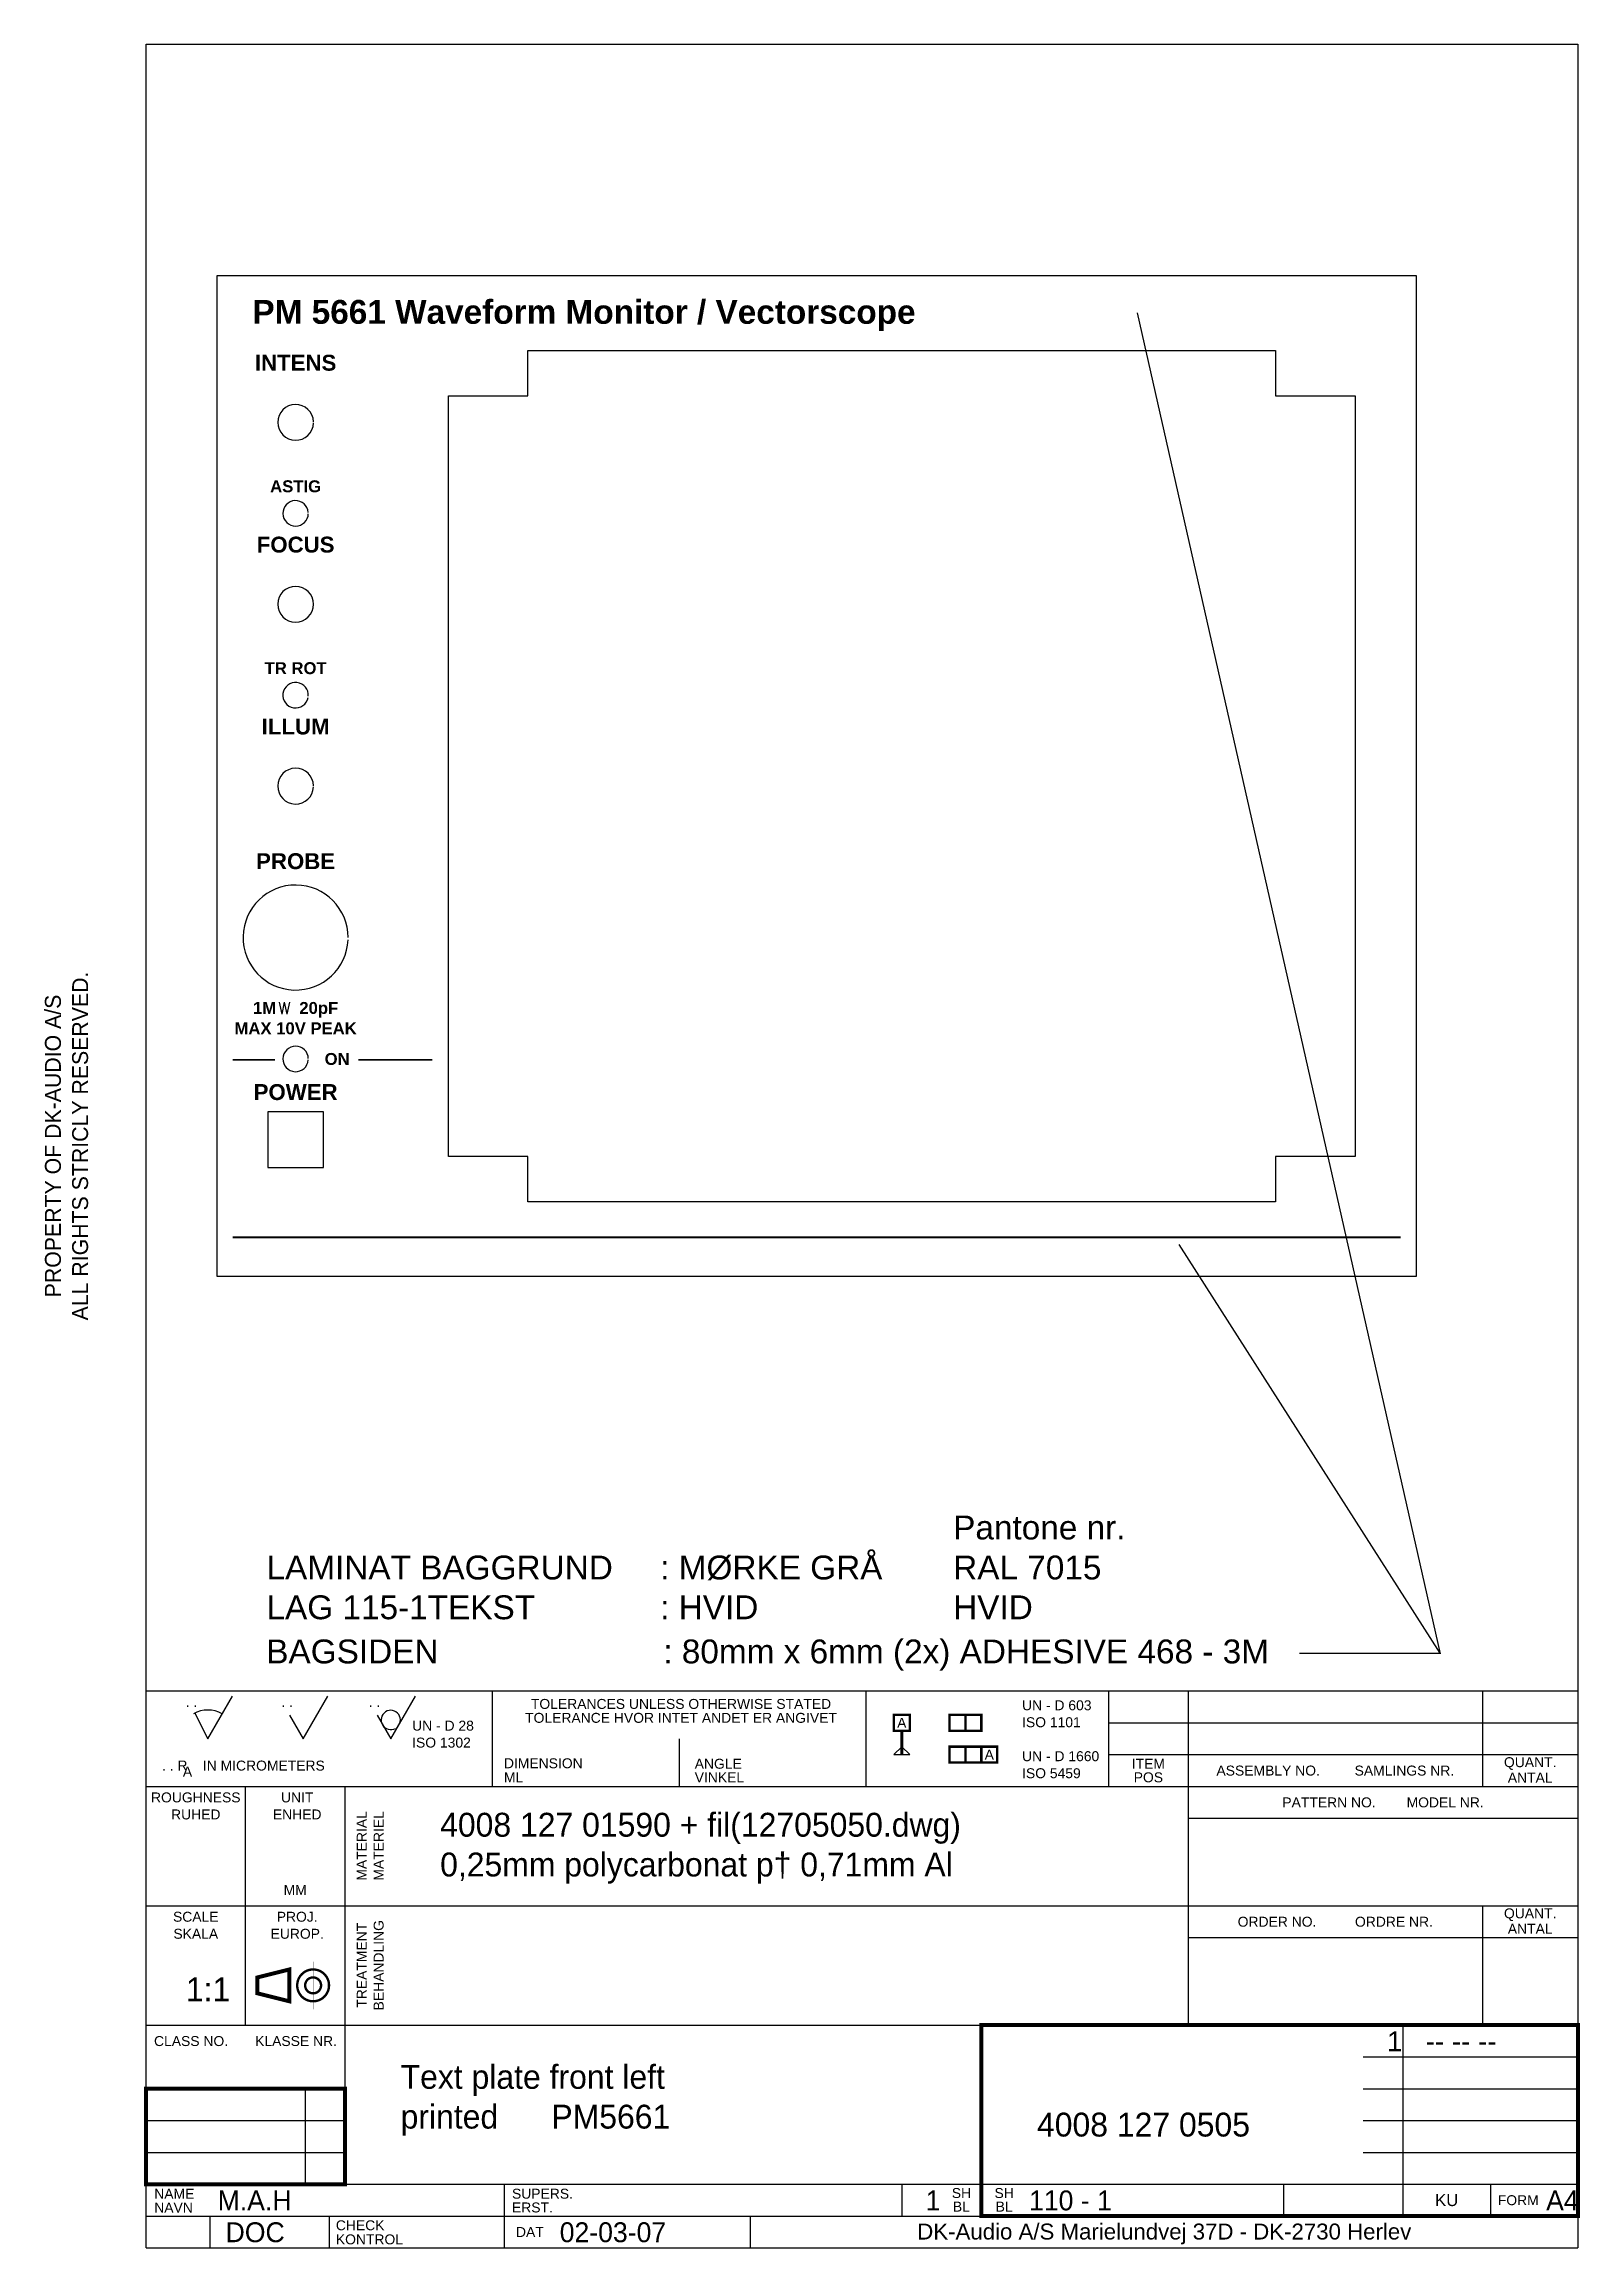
# Model space of a CAD drawing. Extents: x 7 to 200, y 10 to 287.
import ezdxf
from ezdxf.enums import TextEntityAlignment as Align

# ---------------------------------------------------------------- set-up
doc = ezdxf.new("R2010")
doc.units = 0
doc.header["$MEASUREMENT"] = 0
doc.linetypes.add('CENTER', pattern=[2, 1.25, -0.25, 0.25, -0.25])
for name, color, linetype in [('110-1', 10, 'CONTINUOUS'), ('110-1MEK', 3, 'CONTINUOUS'), ('115-1TEKST', 7, 'CONTINUOUS')]:
    doc.layers.add(name, color=color, linetype=linetype)
doc.styles.add('DK-AUDIO', font='')
doc.styles.add('SY', font='simplex')
doc.styles.add('TXT', font='txt')
doc.styles.add('UV', font='ARIAL.TTF')
doc.styles.get('DK-AUDIO').set_extended_font_data('Arial', bold=True)

msp = doc.modelspace()

# ---------------------------------------------------------------- linework, layer by layer
at = {"layer": '110-1'}
for p, q in [((144.58, 253.2), (182.67, 84.68)), ((182.67, 84.74), (149.88, 136.14)), ((165, 84.74), (182.67, 84.74)), ((45, 67), (45, 50)), ((65, 18), (65, 14)), ((43, 14), (43, 10))]:
    msp.add_line(p, q, dxfattribs=at)
for points in [[(20, 10), (20, 287), (200, 287), (200, 10)], [(20, 80), (200, 80)], [(26.15, 77.23), (27.75, 74), (30.87, 79.37)], [(38.04, 76.97), (39.75, 74), (42.87, 79.37)], [(49.04, 76.97), (50.75, 74), (53.87, 79.37)], [(63.5, 80), (63.5, 68)], [(110.5, 80), (110.5, 68)], [(141, 80), (141, 68)], [(151, 80), (151, 38)], [(188, 80), (188, 68)], [(141, 76), (200, 76)], [(87, 74), (87, 68)], [(141, 72), (200, 72)], [(20, 68), (200, 68)], [(32.5, 38), (32.5, 68)], [(45, 68), (45, 18)], [(151.09, 64.01), (200.09, 64.01)], [(20, 53), (200, 53)], [(188, 53), (188, 38)], [(151, 49), (200, 49)], [(20, 38), (200, 38)], [(178, 38), (178, 14)], [(173, 34), (200, 34)], [(40, 30), (40, 18)], [(173, 30), (200, 30)], [(20, 26), (45, 26)], [(173, 26), (200, 26)], [(20, 22), (45, 22)], [(173, 22), (200, 22)], [(20, 18), (200, 18)], [(65, 18), (65, 10)], [(115, 18), (115, 14)], [(125, 18), (125, 14)], [(163, 18), (163, 14)], [(189, 18), (189, 14)], [(20, 14), (200, 14)], [(28, 14), (28, 10)], [(43, 14), (43, 10)], [(96, 10), (96, 14)], [(20, 10), (200, 10)]]:
    msp.add_lwpolyline(points, dxfattribs=at)
for points, const_width in [([(114, 77), (116, 77), (116, 75), (114, 75)], 0.3), ([(121, 75), (123, 75), (123, 77), (121, 77)], 0.3), ([(123, 75), (125, 75), (125, 77), (123, 77)], 0.3), ([(121, 71), (123, 71), (123, 73), (121, 73)], 0.3), ([(123, 71), (125, 71), (125, 73), (123, 73)], 0.3), ([(125, 73), (127, 73), (127, 71), (125, 71)], 0.3), ([(125, 14), (200, 14), (200, 38), (125, 38)], 0.5)]:
    msp.add_lwpolyline(points, close=True, dxfattribs=dict(at, const_width=const_width))
for points, const_width in [([(115, 75), (115, 72)], 0.4), ([(34, 42), (38, 41), (38, 45), (34, 44), (34, 42)], 0.5), ([(20, 18), (45, 18), (45, 30), (20, 30), (20, 18)], 0.5)]:
    msp.add_lwpolyline(points, dxfattribs=dict(at, const_width=const_width))
msp.add_lwpolyline([(114, 72), (116, 72), (115, 73)], close=True, dxfattribs=at)
at = {"layer": '110-1', "color": 13, "const_width": 0.3}
for points in [[(39, 43, 1), (43, 43, 1)], [(40, 43, 1), (42, 43, 1)]]:
    msp.add_lwpolyline(points, format="xyb", close=True, dxfattribs=at)
at = {"layer": '110-1', "color": 2, "linetype": 'CENTER', "const_width": 0.02}
for points in [[(41, 46), (41, 40)], [(33, 43), (44, 43)]]:
    msp.add_lwpolyline(points, dxfattribs=at)
at = {"layer": '110-1'}
for centre, radius, start, end in [((27.75, 74), 3.61, 59.8382, 119.8382), ((50.76, 76.36), 1.21, 306.4848, 299.2477)]:
    msp.add_arc(centre, radius, start, end, dxfattribs=at)
at = {"layer": '110-1MEK'}
for p, q in [((28.9, 257.85), (28.9, 132.15)), ((179.7, 257.85), (28.9, 257.85)), ((179.7, 132.15), (179.7, 257.85)), ((68, 248.5), (162, 248.5)), ((68, 242.8), (68, 248.5)), ((162, 248.5), (162, 242.8)), ((58, 147.2), (58, 242.8)), ((58, 242.8), (68, 242.8)), ((162, 242.8), (172, 242.8)), ((172, 242.8), (172, 147.2)), ((35.3, 152.78), (35.3, 145.78)), ((42.3, 152.78), (35.3, 152.78)), ((42.3, 145.78), (42.3, 152.78)), ((68, 147.2), (58, 147.2)), ((68, 141.5), (68, 147.2)), ((172, 147.2), (162, 147.2)), ((162, 147.2), (162, 141.5)), ((35.3, 145.78), (42.3, 145.78)), ((162, 141.5), (68, 141.5)), ((28.9, 132.15), (179.7, 132.15))]:
    msp.add_line(p, q, dxfattribs=at)
for centre, radius, start, end in [((38.8, 239.45), 2.25, 1.9987, 358.0519), ((38.8, 228.02), 1.6, 4.395, 358.4343), ((38.8, 216.59), 2.25, 359.8838, 359.8772), ((38.8, 205.16), 1.6, 355.2361, 349.3786), ((38.8, 193.73), 2.25, 1.4615, 357.5095), ((38.8, 174.7), 6.6, 0, 357.6303), ((38.8, 159.44), 1.6, 1.6565, 355.9867)]:
    msp.add_arc(centre, radius, start, end, dxfattribs=at)
at = {"layer": '115-1TEKST', "const_width": 0.25}
for points in [[(36.2, 159.33), (30.9, 159.33)], [(46.67, 159.33), (56, 159.33)], [(177.7, 137.03), (30.9, 137.03)]]:
    msp.add_lwpolyline(points, dxfattribs=at)

# ---------------------------------------------------------------- texts
at = {"layer": '110-1'}
for s, p in [('ALL RIGHTS STRICLY RESERVED.', (12.71, 148.5)), ('PROPERTY OF DK-AUDIO A/S', (9.29, 148.5))]:
    msp.add_text(s, height=2, rotation=90, dxfattribs=at).set_placement(p, align=Align.CENTER)
at = {"layer": '110-1', "style": 'UV'}
for s, height, p in [('Pantone nr.', 3, (121.46, 99.05)), ('LAMINAT BAGGRUND', 3, (35.14, 94.02)), (': MØRKE GRÅ', 3, (84.63, 94.02)), ('RAL 7015', 3, (121.46, 94.02)), ('LAG 115-1TEKST', 3, (35.14, 89.02)), (': HVID', 3, (84.63, 89.02)), ('HVID', 3, (121.46, 89.02)), ('BAGSIDEN', 3, (35.11, 83.47)), (': 80mm x 6mm (2x) ADHESIVE 468 - 3M', 3, (85.02, 83.47)), ('. .', 1.25, (25, 78)), ('. .', 1.25, (37, 78)), ('. .', 1.25, (48, 78)), ('UN - D 603', 1.25, (130.12, 77.58)), ('UN - D 28', 1.25, (53.45, 75.02)), ('ISO 1101', 1.25, (130.12, 75.45)), ('ISO 1302 ', 1.25, (53.45, 72.89)), ('UN - D 1660', 1.25, (130.12, 71.18)), ('. . R    IN MICROMETERS', 1.25, (22, 70)), ('A', 1.25, (24.63, 69.24)), ('DIMENSION', 1.25, (64.99, 70.29)), ('ML', 1.25, (64.99, 68.52)), ('ANGLE', 1.25, (88.97, 70.23)), ('VINKEL', 1.25, (88.97, 68.52)), ('ISO 5459', 1.25, (130.12, 69.04)), ('NAME', 1.25, (21.03, 16.18)), ('SUPERS.', 1.25, (66, 16.19)), ('NAVN', 1.25, (21.03, 14.44)), ('ERST.', 1.25, (66, 14.46)), ('CHECK', 1.25, (43.86, 12.22)), ('KONTROL', 1.25, (43.86, 10.45))]:
    msp.add_text(s, height=height, dxfattribs=at).set_placement(p)
for s, p in [('TOLERANCES UNLESS OTHERWISE STATED', (87.25, 77.75)), ('TOLERANCE HVOR INTET ANDET ER ANGIVET', (87.25, 76)), ('ROUGHNESS', (26.25, 66)), ('UNIT', (39, 66)), ('RUHED', (26.25, 63.86)), ('ENHED', (39, 63.86)), ('MM', (38.75, 54.37)), ('SCALE', (26.25, 51)), ('SKALA', (26.25, 48.86)), ('EUROP.', (39, 48.86)), ('PROJ.', (39, 51))]:
    msp.add_text(s, height=1.25, dxfattribs=at).set_placement(p, align=Align.CENTER)
for s, height, p in [('A', 1.25, (115, 76)), ('A', 1.25, (126, 72)), ('ITEM', 1.25, (146, 70.85)), ('POS', 1.25, (146, 69.15)), ('ASSEMBLY NO.         SAMLINGS NR.', 1.25, (169.5, 70)), ('QUANT.', 1.25, (194, 70.89)), ('ANTAL', 1.25, (194, 69.11)), ('PATTERN NO.        MODEL NR.', 1.25, (175.5, 66)), ('QUANT.', 1.25, (194, 51.89)), ('ORDER NO.          ORDRE NR.', 1.25, (169.5, 51)), ('ANTAL', 1.25, (194, 50.11)), ('CLASS NO.       KLASSE NR.', 1.25, (32.5, 36)), ('SH', 1.25, (122.5, 16.9)), ('SH', 1.25, (127.87, 16.9)), ('KU', 1.5, (183.5, 16)), ('FORM', 1.25, (192.5, 16)), ('BL', 1.25, (122.5, 15.19)), ('BL', 1.25, (127.87, 15.19)), ('DAT', 1.25, (68.25, 12))]:
    msp.add_text(s, height=height, dxfattribs=at).set_placement(p, align=Align.MIDDLE)
for s, p in [('MATERIAL', (47.11, 60.53)), ('MATERIEL', (49.24, 60.53)), ('TREATMENT', (47.11, 45.53)), ('BEHANDLING', (49.24, 45.53))]:
    msp.add_text(s, height=1.25, rotation=90, dxfattribs=at).set_placement(p, align=Align.MIDDLE)
at = {"layer": '110-1', "color": 14}
for s, height, p in [('4008 127 01590 + fil(12705050.dwg)', 3, (56.97, 61.69)), ('0,25mm polycarbonat p† 0,71mm Al', 3, (56.97, 56.69)), ('1:1', 3, (25, 41)), ('Text plate front left', 3, (52, 30)), ('printed      PM5661', 3, (52, 25)), ('4008 127 0505', 3, (132, 24)), ('M.A.H', 2.5, (29, 14.72)), ('1', 2.5, (118, 14.72)), ('110 - 1', 2.5, (131, 14.72)), ('DOC', 2.5, (30, 10.72)), ('02-03-07', 2.5, (72, 10.72))]:
    msp.add_text(s, height=height, dxfattribs=at).set_placement(p)
for s, style, p in [('1   -- -- --', 'UV', (176, 34.72)), ('A4', 'TXT', (196, 14.72))]:
    msp.add_text(s, height=2.5, dxfattribs=dict(at, style=style)).set_placement(p)
at = {"layer": '110-1', "ltscale": 2, "style": 'UV'}
msp.add_text('DK-Audio A/S Marielundvej 37D - DK-2730 Herlev', height=2, dxfattribs=at).set_placement((148, 11.81), align=Align.MIDDLE)
at = {"layer": '115-1TEKST', "style": 'DK-AUDIO'}
msp.add_text('PM 5661 Waveform Monitor / Vectorscope', height=3, dxfattribs=at).set_placement((33.37, 251.84))
at = {"layer": '115-1TEKST'}
for s, height, style, p in [('INTENS', 2, 'DK-AUDIO', (38.8, 245.95)), ('ASTIG', 1.5, 'DK-AUDIO', (38.8, 230.67)), ('FOCUS', 2, 'DK-AUDIO', (38.8, 223.09)), ('TR ROT', 1.5, 'DK-AUDIO', (38.8, 207.81)), ('ILLUM', 2, 'DK-AUDIO', (38.8, 200.23)), ('PROBE', 2, 'DK-AUDIO', (38.8, 183.3)), ('1M     20pF', 1.5, 'DK-AUDIO', (38.8, 165.1)), ('W', 1.5, 'SY', (37.37, 165.09)), ('MAX 10V PEAK', 1.5, 'DK-AUDIO', (38.8, 162.54)), ('ON', 1.5, 'DK-AUDIO', (44.02, 158.69)), ('POWER', 2, 'DK-AUDIO', (38.8, 154.28))]:
    msp.add_text(s, height=height, dxfattribs=dict(at, style=style)).set_placement(p, align=Align.CENTER)

doc.saveas('drawing.dxf')
